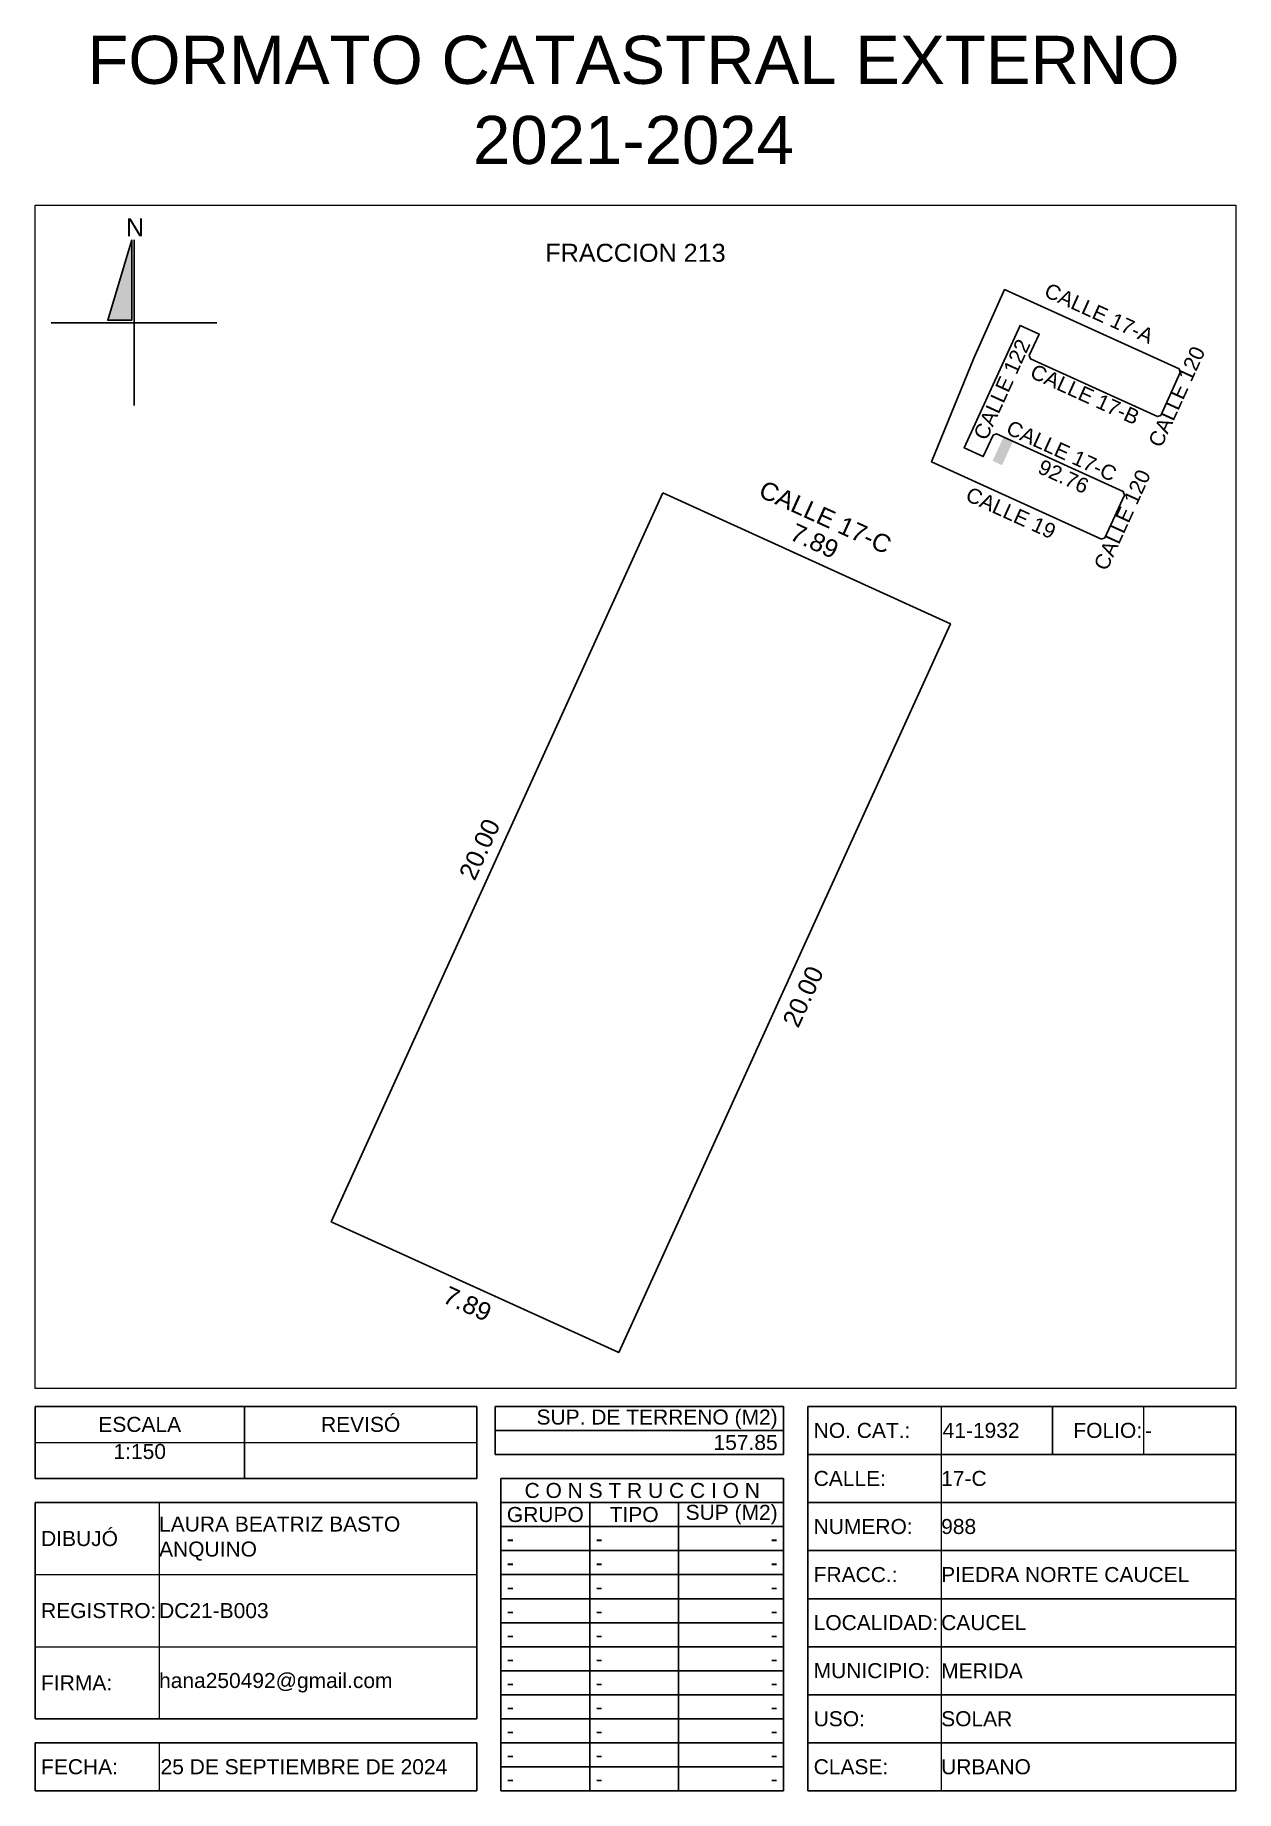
# Model space of a CAD drawing. Header units: inches. Extents: x 163.5 to 193.5, y 30.1 to 74.
import ezdxf

# ---------------------------------------------------------------- set-up
doc = ezdxf.new("R2010")
doc.units = ezdxf.units.IN
doc.header["$MEASUREMENT"] = 0
doc.layers.add('_DIV LOTES', color=7, linetype='Continuous')
doc.styles.add('Formato', font='arial.ttf')
doc.styles.add('Localizacion', font='arial.ttf')
doc.styles.get("Standard").update_dxf_attribs({"font": 'arial.ttf'})
doc.styles.add('Terreno', font='arial.ttf')
doc.dimstyles.new('T-100', dxfattribs={"dimscale": 0, "dimtxt": 0.45, "dimasz": 0.18, "dimexe": 0.18, "dimexo": 0.0625, "dimgap": 0.0905, "dimtad": 0, "dimzin": 1, "dimdsep": 46, "dimtxsty": 'Terreno', "dimblk": 'NONE', "dimcen": 0, "dimse1": 1, "dimse2": 1, "dimsd1": 1, "dimsd2": 1, "dimclrt": 256, "dimadec": 0, "dimazin": 0, "dimtfac": 1, "dimtix": 1, "dimtofl": 0, "dimtmove": 2, "dimatfit": 3, "dimldrblk": 'NONE', "dimfxl": 1, "dimtolj": 1, "dimarcsym": 0})
doc.dimstyles.new('U-100', dxfattribs={"dimscale": 0, "dimtxt": 0.375, "dimasz": 0.18, "dimexe": 0.18, "dimexo": 0.0625, "dimgap": 0.0905, "dimtad": 0, "dimzin": 1, "dimdsep": 46, "dimtxsty": 'Terreno', "dimblk": 'NONE', "dimcen": 0, "dimse1": 1, "dimse2": 1, "dimsd1": 1, "dimsd2": 1, "dimclrt": 256, "dimadec": 0, "dimazin": 0, "dimtfac": 1, "dimtix": 1, "dimtofl": 0, "dimtmove": 2, "dimatfit": 3, "dimldrblk": 'NONE', "dimfxl": 1, "dimtolj": 1, "dimarcsym": 0})

# ---------------------------------------------------------------- blocks, each defined once
blk = doc.blocks.new('*T4')
at = {"color": 0, "linetype": 'ByBlock', "lineweight": -2, "transparency": 16777216}
for p, q in [((0, 0), (11.036, 0)), ((0, 0), (0, -1.8)), ((5.23, 0), (5.23, -1.8)), ((11.036, 0), (11.036, -1.8)), ((0, -1.8), (11.036, -1.8))]:
    blk.add_line(p, q, dxfattribs=at)
at = {"layer": 'Defpoints', "color": 8, "linetype": 'ByBlock', "lineweight": 0, "transparency": 16777216}
blk.add_line((0, -0.9), (11.036, -0.9), dxfattribs=at)
at = {"color": 0, "lineweight": 18, "transparency": 16777216, "char_height": 0.375}
for s, insert, width, attachment_point in [('{\\C256;ESCALA}', (2.615, -0.45), 5.15762, 5), ('REVISÓ', (8.133, -0.45), 5.73486, 5), ('1:150', (2.615, -0.936), 5.15762, 2)]:
    blk.add_mtext(s, dxfattribs=dict(at, insert=insert, width=width, attachment_point=attachment_point))
blk = doc.blocks.new('*T5')
at = {"color": 0, "lineweight": -2, "transparency": 16777216}
for p, q in [((0, 0), (7.21, 0)), ((0, 0), (0, -0.6)), ((7.21, 0), (7.21, -0.6)), ((0, -0.6), (7.21, -0.6))]:
    blk.add_line(p, q, dxfattribs=at)
at = {"color": 0, "lineweight": 18, "transparency": 16777216, "insert": (7.06, -0.3), "char_height": 0.375, "width": 6.90975, "attachment_point": 6}
blk.add_mtext('157.85', dxfattribs=at)
blk = doc.blocks.new('*T6')
at = {"color": 0, "lineweight": -2, "transparency": 16777216}
for p, q in [((0, 0), (7.21, 0)), ((0, 0), (0, -0.6)), ((7.21, 0), (7.21, -0.6)), ((0, -0.6), (7.21, -0.6))]:
    blk.add_line(p, q, dxfattribs=at)
at = {"color": 0, "lineweight": 18, "transparency": 16777216, "insert": (7.06, -0.564), "char_height": 0.375, "width": 6.90975, "attachment_point": 9}
blk.add_mtext('{\\C256;  SUP. DE TERRENO (M2)   }', dxfattribs=at)
blk = doc.blocks.new('*T7')
at = {"color": 0, "lineweight": -2, "transparency": 16777216}
for p, q in [((0, 0), (3.336, 0)), ((0, 0), (0, -9.6)), ((0, -1.2), (3.336, -1.2)), ((0, -2.4), (3.336, -2.4)), ((0, -3.6), (3.336, -3.6)), ((0, -4.8), (3.336, -4.8)), ((0, -6), (3.336, -6)), ((0, -7.2), (3.336, -7.2)), ((0, -8.4), (3.336, -8.4)), ((0, -9.6), (3.336, -9.6))]:
    blk.add_line(p, q, dxfattribs=at)
at = {"layer": 'Defpoints', "color": 8, "linetype": 'ByBlock', "lineweight": 0, "transparency": 16777216}
blk.add_line((3.336, 0), (3.336, -9.6), dxfattribs=at)
at = {"color": 0, "lineweight": 18, "transparency": 16777216, "char_height": 0.375, "width": 3.03551, "attachment_point": 4, "style": 'Formato'}
for s, insert in [('NO. CAT.:', (0.15, -0.6)), ('CALLE:', (0.15, -1.8)), ('NUMERO:', (0.15, -3)), ('FRACC.:', (0.15, -4.2)), ('LOCALIDAD:', (0.15, -5.4)), ('MUNICIPIO:', (0.15, -6.6)), ('CLASE:', (0.15, -9))]:
    blk.add_mtext(s, dxfattribs=dict(at, insert=insert))
at = {"color": 0, "lineweight": 18, "transparency": 16777216, "insert": (0.15, -7.8), "char_height": 0.375, "width": 3.03551, "attachment_point": 4}
blk.add_mtext('USO:', dxfattribs=at)
blk = doc.blocks.new('*T8')
at = {"color": 0, "lineweight": -2, "transparency": 16777216}
for p, q in [((0, 0), (7.363, 0)), ((7.363, 0), (7.363, -8.4)), ((0, -1.2), (7.363, -1.2)), ((0, -2.4), (7.363, -2.4)), ((0, -3.6), (7.363, -3.6)), ((0, -4.8), (7.363, -4.8)), ((0, -6), (7.363, -6)), ((0, -7.2), (7.363, -7.2)), ((0, -8.4), (7.363, -8.4))]:
    blk.add_line(p, q, dxfattribs=at)
at = {"layer": 'Defpoints', "color": 8, "linetype": 'ByBlock', "lineweight": 0, "transparency": 16777216}
blk.add_line((0, 0), (0, -8.4), dxfattribs=at)
at = {"color": 0, "lineweight": 18, "transparency": 16777216, "char_height": 0.375, "width": 7.363, "attachment_point": 4}
for s, insert in [('17-C', (0, -0.6)), ('988', (0, -1.8)), ('PIEDRA NORTE CAUCEL', (0, -3)), ('CAUCEL', (0, -4.2)), ('MERIDA', (0, -5.4)), ('SOLAR', (0, -6.6)), ('URBANO', (0, -7.8))]:
    blk.add_mtext(s, dxfattribs=dict(at, insert=insert))
blk = doc.blocks.new('*T9')
at = {"color": 0, "lineweight": -2, "transparency": 16777216}
for p, q in [((0, 0), (2.782, 0)), ((2.782, 0), (2.782, -1.2)), ((0, -1.2), (2.782, -1.2))]:
    blk.add_line(p, q, dxfattribs=at)
at = {"layer": 'Defpoints', "color": 8, "linetype": 'ByBlock', "lineweight": 0, "transparency": 16777216}
blk.add_line((0, 0), (0, -1.2), dxfattribs=at)
at = {"color": 0, "lineweight": 18, "transparency": 16777216, "insert": (0.036, -0.6), "char_height": 0.375, "width": 2.7103, "attachment_point": 4}
blk.add_mtext('41-1932', dxfattribs=at)
blk = doc.blocks.new('*T10')
at = {"color": 0, "lineweight": -2, "transparency": 16777216}
for p, q in [((0, 0), (2.273, 0)), ((0, 0), (0, -1.2)), ((0, -1.2), (2.273, -1.2))]:
    blk.add_line(p, q, dxfattribs=at)
at = {"layer": 'Defpoints', "color": 8, "linetype": 'ByBlock', "lineweight": 0, "transparency": 16777216}
blk.add_line((2.273, 0), (2.273, -1.2), dxfattribs=at)
at = {"color": 0, "lineweight": 18, "transparency": 16777216, "insert": (2.237, -0.6), "char_height": 0.375, "width": 2.2007, "attachment_point": 6}
blk.add_mtext(' FOLIO:', dxfattribs=at)
blk = doc.blocks.new('*T11')
at = {"color": 0, "lineweight": -2, "transparency": 16777216}
for p, q in [((0, 0), (2.308, 0)), ((2.308, 0), (2.308, -1.2)), ((0, -1.2), (2.308, -1.2))]:
    blk.add_line(p, q, dxfattribs=at)
at = {"layer": 'Defpoints', "color": 8, "linetype": 'ByBlock', "lineweight": 0, "transparency": 16777216}
blk.add_line((0, 0), (0, -1.2), dxfattribs=at)
at = {"color": 0, "lineweight": 18, "transparency": 16777216, "insert": (0.036, -0.6), "char_height": 0.375, "width": 2.236, "attachment_point": 4}
blk.add_mtext('-', dxfattribs=at)
blk = doc.blocks.new('*T12')
at = {"color": 0, "lineweight": -2, "transparency": 16777216}
for p, q in [((0, 0), (3.098, 0)), ((0, 0), (0, -1.2)), ((0, -1.2), (3.098, -1.2))]:
    blk.add_line(p, q, dxfattribs=at)
at = {"layer": 'Defpoints', "color": 8, "linetype": 'ByBlock', "lineweight": 0, "transparency": 16777216}
blk.add_line((3.098, 0), (3.098, -1.2), dxfattribs=at)
at = {"color": 0, "lineweight": 18, "transparency": 16777216, "insert": (0.15, -0.6), "char_height": 0.375, "width": 2.79829, "attachment_point": 4}
blk.add_mtext('{\\C256;FECHA:}', dxfattribs=at)
blk = doc.blocks.new('*T13')
at = {"color": 0, "lineweight": -2, "transparency": 16777216}
for p, q in [((0, 0), (7.938, 0)), ((7.938, 0), (7.938, -1.2)), ((0, -1.2), (7.938, -1.2))]:
    blk.add_line(p, q, dxfattribs=at)
at = {"layer": 'Defpoints', "color": 8, "linetype": 'ByBlock', "lineweight": 0, "transparency": 16777216}
blk.add_line((0, 0), (0, -1.2), dxfattribs=at)
at = {"color": 0, "lineweight": 18, "transparency": 16777216, "insert": (0.036, -0.6), "char_height": 0.375, "width": 7.86619, "attachment_point": 4}
blk.add_mtext('{\\C256;25 DE SEPTIEMBRE DE 2024}', dxfattribs=at)
blk = doc.blocks.new('*T14')
at = {"color": 0, "lineweight": -2, "transparency": 16777216}
for p, q in [((0, 0), (7.065, 0)), ((0, 0), (0, -7.8)), ((7.065, 0), (7.065, -7.8)), ((0, -0.6), (7.065, -0.6)), ((2.22, -0.6), (2.22, -7.8)), ((4.44, -0.6), (4.44, -7.8)), ((0, -1.2), (7.065, -1.2)), ((0, -1.8), (7.065, -1.8)), ((0, -2.4), (7.065, -2.4)), ((0, -3), (7.065, -3)), ((0, -3.6), (7.065, -3.6)), ((0, -4.2), (7.065, -4.2)), ((0, -4.8), (7.065, -4.8)), ((0, -5.4), (7.065, -5.4)), ((0, -6), (7.065, -6)), ((0, -6.6), (7.065, -6.6)), ((0, -7.2), (7.065, -7.2)), ((0, -7.8), (7.065, -7.8))]:
    blk.add_line(p, q, dxfattribs=at)
at = {"color": 0, "lineweight": 18, "transparency": 16777216, "char_height": 0.375}
for s, insert, width, attachment_point in [('{\\C256;C O N S T R U C C I O N}', (3.532, -0.3), 7.065, 5), ('GRUPO', (1.11, -0.9), 2.22, 5), ('TIPO', (3.33, -0.9), 2.22, 5), ('SUP (M2)', (6.915, -0.9), 2.325, 6), ('-', (0.15, -1.5), 1.92, 4), ('-', (2.37, -1.5), 1.92, 4), ('-', (0.15, -2.1), 1.92, 4), ('-', (2.37, -2.1), 1.92, 4), ('-', (0.15, -2.7), 1.92, 4), ('-', (2.37, -2.7), 1.92, 4), ('-', (0.15, -3.3), 1.92, 4), ('-', (2.37, -3.3), 1.92, 4), ('-', (0.15, -3.9), 1.92, 4), ('-', (2.37, -3.9), 1.92, 4), ('-', (0.15, -4.5), 1.92, 4), ('-', (2.37, -4.5), 1.92, 4), ('-', (0.15, -5.1), 1.92, 4), ('-', (2.37, -5.1), 1.92, 4), ('-', (0.15, -5.7), 1.92, 4), ('-', (2.37, -5.7), 1.92, 4), ('-', (0.15, -6.3), 1.92, 4), ('-', (2.37, -6.3), 1.92, 4), ('-', (0.15, -6.9), 1.92, 4), ('-', (2.37, -6.9), 1.92, 4), ('-', (0.15, -7.5), 1.92, 4), ('-', (2.37, -7.5), 1.92, 4), ('-', (6.915, -7.5), 2.325, 6)]:
    blk.add_mtext(s, dxfattribs=dict(at, insert=insert, width=width, attachment_point=attachment_point))
at = {"color": 0, "lineweight": 18, "transparency": 16777216, "char_height": 0.375, "width": 2.325, "attachment_point": 6, "style": 'Formato'}
for insert in [(6.915, -1.5), (6.915, -2.1), (6.915, -2.7), (6.915, -3.3), (6.915, -3.9), (6.915, -4.5), (6.915, -5.1), (6.915, -5.7), (6.915, -6.3), (6.915, -6.9)]:
    blk.add_mtext('-', dxfattribs=dict(at, insert=insert))
blk = doc.blocks.new('*T15')
at = {"color": 0, "lineweight": -2, "transparency": 16777216}
for p, q in [((0, 0), (11.036, 0)), ((0, 0), (0, -5.4)), ((11.036, 0), (11.036, -5.4)), ((0, -5.4), (11.036, -5.4))]:
    blk.add_line(p, q, dxfattribs=at)
at = {"layer": 'Defpoints', "color": 8, "linetype": 'ByBlock', "lineweight": 0, "transparency": 16777216}
for p, q in [((3.098, 0), (3.098, -5.4)), ((0, -1.8), (11.036, -1.8)), ((0, -3.6), (11.036, -3.6))]:
    blk.add_line(p, q, dxfattribs=at)
at = {"color": 0, "lineweight": 18, "transparency": 16777216, "char_height": 0.375, "width": 7.93819, "attachment_point": 4, "style": 'Formato'}
for s, insert in [('LAURA BEATRIZ BASTO ANQUINO', (3.098, -0.9)), ('DC21-B003', (3.098, -2.7)), ('hana250492@gmail.com', (3.098, -4.5))]:
    blk.add_mtext(s, dxfattribs=dict(at, insert=insert))
at = {"color": 0, "lineweight": 18, "transparency": 16777216, "char_height": 0.375, "width": 2.79829, "attachment_point": 4}
for s, insert in [('DIBUJÓ', (0.15, -0.9)), ('REGISTRO:', (0.15, -2.7)), ('FIRMA:', (0.15, -4.5))]:
    blk.add_mtext(s, dxfattribs=dict(at, insert=insert))
blk = doc.blocks.new('Norte')
blk.add_hatch(color=256).paths.add_polyline_path([(2254.291, 2179.168), (2254.691, 2179.168), (2254.691, 2180.508)])
for p, q in [((2254.731, 2180.508), (2254.731, 2177.748)), ((2253.351, 2179.128), (2256.111, 2179.128))]:
    blk.add_line(p, q)
blk.add_lwpolyline([(2254.691, 2180.508), (2254.291, 2179.168), (2254.691, 2179.168)], close=True)
at = {"insert": (2254.595, 2180.866), "char_height": 0.3, "width": 0.27128, "attachment_point": 1, "style": 'Localizacion'}
blk.add_mtext('N', dxfattribs=at)
blk = doc.blocks.new('*D20')
at = {"layer": 'Defpoints', "color": 0, "transparency": 16777216}
for p in [(187.919, 68.031), (187.738, 67.632), (192.098, 65.648)]:
    blk.add_point(p, dxfattribs=at)
at = {"transparency": 16777216, "insert": (190.1, 67.039), "char_height": 0.375, "attachment_point": 5, "rotation": 335.528, "style": 'Terreno'}
blk.add_mtext('\\A1;CALLE 17-A', dxfattribs=at)
blk = doc.blocks.new('_None')
blk = doc.blocks.new('*D21')
at = {"layer": 'Defpoints', "color": 0, "transparency": 16777216}
for p in [(185.913, 63.33), (190.163, 61.396), (190.022, 61.086)]:
    blk.add_point(p, dxfattribs=at)
at = {"transparency": 16777216, "insert": (187.897, 62.053), "char_height": 0.375, "attachment_point": 5, "rotation": 335.528, "style": 'Terreno'}
blk.add_mtext('\\A1;CALLE 19', dxfattribs=at)
blk = doc.blocks.new('*D22')
at = {"layer": 'Defpoints', "color": 0, "transparency": 16777216}
for p in [(190.736, 62.501), (190.924, 62.415), (190.248, 61.428)]:
    blk.add_point(p, dxfattribs=at)
at = {"transparency": 16777216, "insert": (190.68, 61.879), "char_height": 0.375, "attachment_point": 5, "rotation": 65.528, "style": 'Terreno'}
blk.add_mtext('\\A1;CALLE 120', dxfattribs=at)
blk = doc.blocks.new('*D23')
at = {"layer": 'Defpoints', "color": 0, "transparency": 16777216}
for p in [(187.535, 64.028), (187.605, 64.182), (190.705, 62.585)]:
    blk.add_point(p, dxfattribs=at)
at = {"transparency": 16777216, "insert": (189.163, 63.603), "char_height": 0.375, "attachment_point": 5, "rotation": 335.528, "style": 'Terreno'}
blk.add_mtext('\\A1;CALLE 17-C', dxfattribs=at)
blk = doc.blocks.new('*D24')
at = {"layer": 'Defpoints', "color": 0, "transparency": 16777216}
for p in [(188.125, 66.738), (188.248, 66.682), (186.731, 63.676)]:
    blk.add_point(p, dxfattribs=at)
at = {"transparency": 16777216, "insert": (187.675, 65.137), "char_height": 0.375, "attachment_point": 5, "rotation": 65.528, "style": 'Terreno'}
blk.add_mtext('\\A1;CALLE 122', dxfattribs=at)
blk = doc.blocks.new('*D25')
at = {"layer": 'Defpoints', "color": 0, "transparency": 16777216}
for p in [(188.388, 65.901), (191.557, 64.458), (191.496, 64.325)]:
    blk.add_point(p, dxfattribs=at)
at = {"transparency": 16777216, "insert": (189.748, 65.013), "char_height": 0.375, "attachment_point": 5, "rotation": 335.528, "style": 'Terreno'}
blk.add_mtext('\\A1;CALLE 17-B', dxfattribs=at)
blk = doc.blocks.new('*D26')
at = {"layer": 'Defpoints', "color": 0, "transparency": 16777216}
for p in [(192.13, 65.563), (192.285, 65.493), (191.642, 64.49)]:
    blk.add_point(p, dxfattribs=at)
at = {"transparency": 16777216, "insert": (192.041, 64.956), "char_height": 0.375, "attachment_point": 5, "rotation": 65.528, "style": 'Terreno'}
blk.add_mtext('\\A1;CALLE 120', dxfattribs=at)
blk = doc.blocks.new('*D27')
at = {"layer": 'Defpoints', "color": 0, "transparency": 16777216}
for p in [(187.832, 63.59), (187.947, 63.841), (190.705, 62.585)]:
    blk.add_point(p, dxfattribs=at)
at = {"transparency": 16777216, "insert": (189.211, 62.962), "char_height": 0.375, "attachment_point": 5, "rotation": 335.528, "style": 'Terreno'}
blk.add_mtext('\\A1;92.76', dxfattribs=at)
blk = doc.blocks.new('*D29')
at = {"layer": 'Defpoints', "color": 0, "transparency": 16777216}
for p in [(178.768, 62.755), (179.203, 62.557), (170.918, 44.354)]:
    blk.add_point(p, dxfattribs=at)
at = {"transparency": 16777216, "insert": (174.625, 53.653), "char_height": 0.45, "attachment_point": 5, "rotation": 65.528, "style": 'Terreno'}
blk.add_mtext('\\A1;20.00', dxfattribs=at)
blk = doc.blocks.new('*D30')
at = {"layer": 'Defpoints', "color": 0, "transparency": 16777216}
for p in [(186.386, 59.288), (178.101, 41.084), (178.564, 40.874)]:
    blk.add_point(p, dxfattribs=at)
at = {"transparency": 16777216, "insert": (182.707, 49.975), "char_height": 0.45, "attachment_point": 5, "rotation": 65.528, "style": 'Terreno'}
blk.add_mtext('\\A1;20.00', dxfattribs=at)
blk = doc.blocks.new('*D31')
at = {"layer": 'Defpoints', "color": 0, "transparency": 16777216}
for p in [(170.918, 44.354), (170.728, 43.937), (178.101, 41.084)]:
    blk.add_point(p, dxfattribs=at)
at = {"transparency": 16777216, "insert": (174.32, 42.302), "char_height": 0.45, "attachment_point": 5, "rotation": 335.528, "style": 'Terreno'}
blk.add_mtext('\\A1;7.89', dxfattribs=at)
blk = doc.blocks.new('*D32')
at = {"layer": 'Defpoints', "color": 0, "transparency": 16777216}
for p in [(179.203, 62.557), (186.582, 59.717), (186.386, 59.288)]:
    blk.add_point(p, dxfattribs=at)
at = {"transparency": 16777216, "insert": (182.99, 61.352), "char_height": 0.45, "attachment_point": 5, "rotation": 335.528, "style": 'Terreno'}
blk.add_mtext('\\A1;7.89', dxfattribs=at)
blk = doc.blocks.new('*D33')
at = {"layer": 'Defpoints', "color": 0, "transparency": 16777216}
for p in [(179.203, 62.557), (186.852, 60.311), (186.386, 59.288)]:
    blk.add_point(p, dxfattribs=at)
at = {"transparency": 16777216, "insert": (183.26, 61.946), "char_height": 0.45, "attachment_point": 5, "rotation": 335.528, "style": 'Terreno'}
blk.add_mtext('\\A1;CALLE 17-C', dxfattribs=at)
blk = doc.blocks.new('*D35')
at = {"layer": 'Defpoints', "color": 0, "transparency": 16777216}
for p in [(163.518, 69.739), (193.518, 69.739), (193.518, 68.547)]:
    blk.add_point(p, dxfattribs=at)
at = {"transparency": 16777216, "insert": (178.518, 68.547), "char_height": 0.45, "width": 5.55464, "attachment_point": 5, "style": 'Terreno'}
blk.add_mtext('\\A1;FRACCION 213', dxfattribs=at)

msp = doc.modelspace()

# ---------------------------------------------------------------- hatches: boundary and pattern name
h = msp.add_hatch(color=256)
h.dxf.hatch_style = 1
h.paths.add_polyline_path([(187.947, 63.841), (187.712, 63.947), (187.441, 63.353), (187.676, 63.246)])

# ---------------------------------------------------------------- linework, layer by layer
at = {"lineweight": 18}
msp.add_lwpolyline([(163.518, 69.739), (193.518, 69.739), (193.518, 40.189), (163.518, 40.189)], close=True, dxfattribs=at)
at = {"layer": '_DIV LOTES'}
for points in [[(190.163, 61.396), (190.248, 61.428), (190.736, 62.501), (190.705, 62.585), (187.535, 64.028), (187.451, 63.996), (187.207, 63.46), (186.731, 63.676), (188.125, 66.738), (188.6, 66.522), (188.356, 65.985), (188.388, 65.901), (191.557, 64.458), (191.642, 64.49), (192.13, 65.563), (192.098, 65.648), (187.738, 67.632), (186.975, 65.915), (185.913, 63.33), (190.163, 61.396)], [(179.203, 62.557), (186.386, 59.288), (178.101, 41.084), (170.918, 44.354), (179.203, 62.557)]]:
    msp.add_lwpolyline(points, dxfattribs=at)

# ---------------------------------------------------------------- block references
at = {"lineweight": 25, "xscale": 1.5, "yscale": 1.5, "zscale": 1.5}
msp.add_blockref('Norte', (-3216.104, -3201.888), dxfattribs=at)
for name, p in [('*T4', (163.518, 39.739)), ('*T6', (175.01, 39.739)), ('*T7', (182.82, 39.739)), ('*T9', (186.155, 39.739)), ('*T10', (188.938, 39.739)), ('*T11', (191.21, 39.739)), ('*T5', (175.01, 39.139)), ('*T8', (186.155, 38.539)), ('*T14', (175.155, 37.939)), ('*T15', (163.518, 37.339)), ('*T12', (163.518, 31.339)), ('*T13', (166.617, 31.339))]:
    msp.add_blockref(name, p)

# ---------------------------------------------------------------- texts
at = {"lineweight": 18, "insert": (178.468, 72.36), "char_height": 1.2, "width": 31.23058, "attachment_point": 5, "style": 'Formato'}
msp.add_mtext('\\A1;FORMATO CATASTRAL EXTERNO 2021-2024', dxfattribs=at)

# ---------------------------------------------------------------- dimensions: what is measured, and where the dimension line sits
dim = msp.add_linear_dim(base=(193.518, 68.547), p1=(163.518, 69.739), p2=(193.518, 69.739), text='FRACCION 213', dimstyle='T-100', override={"dimscale": 1})
dim.commit()
dim.dimension.update_dxf_attribs({"geometry": '*D35', "text_midpoint": (178.518, 68.547)})
for p1, p2, distance, text, dimstyle, picture, middle in [((192.098, 65.648), (187.738, 67.632), -0.438, 'CALLE 17-A', 'U-100', '*D20', (190.1, 67.039)), ((191.642, 64.49), (192.13, 65.563), -0.17, 'CALLE 120', 'U-100', '*D26', (192.041, 64.956)), ((190.705, 62.585), (187.947, 63.841), 0.276, '92.76', 'U-100', '*D27', (189.211, 62.962)), ((185.913, 63.33), (190.163, 61.396), -0.341, 'CALLE 19', 'U-100', '*D21', (187.897, 62.053)), ((179.203, 62.557), (186.386, 59.288), 1.125, 'CALLE 17-C', 'T-100', '*D33', (183.26, 61.946)), ((190.248, 61.428), (190.736, 62.501), -0.207, 'CALLE 120', 'U-100', '*D22', (190.68, 61.879))]:
    dim = msp.add_aligned_dim(p1=p1, p2=p2, distance=distance, text=text, dimstyle=dimstyle, override={"dimscale": 1})
    dim.commit()
    dim.dimension.update_dxf_attribs({"geometry": picture, "text_midpoint": middle})
for base, p1, p2, angle, text, picture, middle in [((188.248, 66.682), (186.731, 63.676), (188.125, 66.738), 65.528, 'CALLE 122', '*D24', (187.675, 65.137)), ((191.496, 64.325), (188.388, 65.901), (191.557, 64.458), 335.528, 'CALLE 17-B', '*D25', (189.748, 65.013)), ((187.605, 64.182), (190.705, 62.585), (187.535, 64.028), 155.528, 'CALLE 17-C', '*D23', (189.163, 63.603))]:
    dim = msp.add_linear_dim(base=base, p1=p1, p2=p2, angle=angle, text=text, dimstyle='U-100', override={"dimscale": 1})
    dim.commit()
    dim.dimension.update_dxf_attribs({"geometry": picture, "text_midpoint": middle, "dimtype": 161})
for p1, p2, distance, picture, middle in [((170.918, 44.354), (179.203, 62.557), 0.477, '*D29', (174.625, 53.653)), ((179.203, 62.557), (186.386, 59.288), 0.472, '*D32', (182.99, 61.352)), ((186.386, 59.288), (178.101, 41.084), 0.509, '*D30', (182.707, 49.975)), ((178.101, 41.084), (170.918, 44.354), 0.458, '*D31', (174.32, 42.302))]:
    dim = msp.add_aligned_dim(p1=p1, p2=p2, distance=distance, dimstyle='T-100', override={"dimscale": 1})
    dim.commit()
    dim.dimension.update_dxf_attribs({"geometry": picture, "text_midpoint": middle})

doc.saveas('drawing.dxf')
